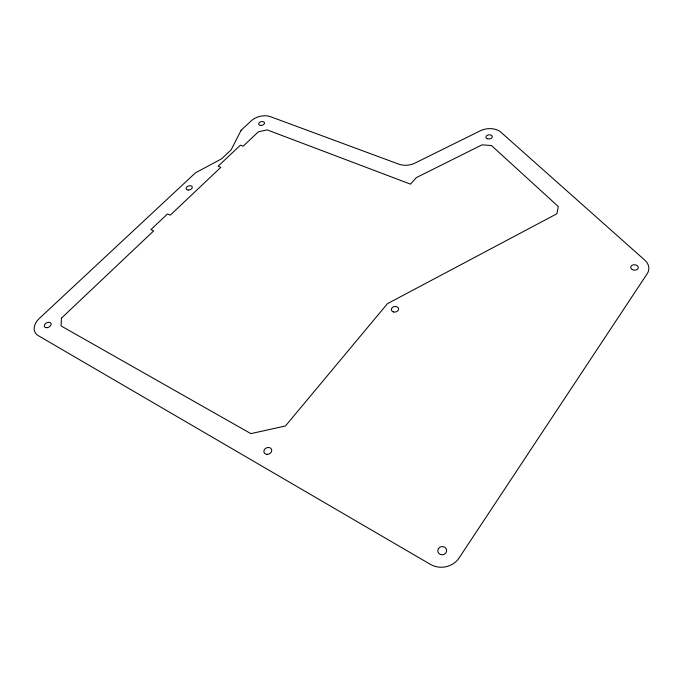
<?xml version="1.0" encoding="UTF-8"?>
<svg xmlns="http://www.w3.org/2000/svg" width="683" height="683" viewBox="0 0 683 683"><rect width="100%" height="100%" fill="white"/><g stroke="black" fill="none" stroke-linecap="round" stroke-linejoin="round"><path stroke-width="1.02" d="M61.436 318.15L61.077 325.936L250.857 433.628L285.46 425.97L387.449 303.67L556.867 213.779L558.335 206.573L491.487 145.547L482.053 144.839L416.331 177.623L410.5 184.145L267.173 129.89L258.353 131.828L243.122 146.239L240.416 145.172L218.099 166.225L220.814 167.344L170.255 215.179L167.531 213.933L150.943 229.582L153.675 230.871L61.436 318.15M241.142 130.24L231.161 149.816L221.616 158.798L195.449 172.85L39.401 318.372A16.904 11.312 -26.9 0 0 38.257 335.626L430.392 564.363A20.627 19.073 -6.2 0 0 459.113 557.934L647.211 273.704A17.664 12.687 4.3 0 0 644.701 260.061L500.929 132.229A14.915 9.733 -4.9 0 0 480.362 130.76L414.923 163.117A14.821 9.81 -8.5 0 1 398.974 164.21L270.4 116.656A13.95 8.683 -14.2 0 0 251.267 120.797L241.142 130.24M487.491 138.76A3.193 2.083 -4.9 0 0 492.289 136.745A3.193 2.083 -4.9 0 0 487.534 135.149A3.193 2.083 -4.9 0 0 487.491 138.76M393.562 311.96A3.646 2.783 -9.8 0 0 398.556 308.665A3.646 2.783 -9.8 0 0 392.768 307.205A3.646 2.783 -9.8 0 0 393.562 311.96M266.951 454.349A4.055 3.321 -24.2 0 0 271.561 449.388A4.055 3.321 -24.2 0 0 264.902 448.97A4.055 3.321 -24.2 0 0 266.951 454.349M46.905 327.703A3.628 2.425 -27 0 0 50.994 323.443A3.628 2.425 -27 0 0 45.249 323.844A3.628 2.425 -27 0 0 46.905 327.703M188.192 190.036A3.167 2.04 -18 0 0 192.239 186.937A3.167 2.04 -18 0 0 187.219 186.647A3.167 2.04 -18 0 0 188.192 190.036M260.394 125.407A2.988 1.853 -14.2 0 0 264.509 122.863A2.988 1.853 -14.2 0 0 259.873 122.231A2.988 1.853 -14.2 0 0 260.394 125.407M440.364 554.434A4.431 4.107 -6 0 0 446.614 550.225A4.431 4.107 -6 0 0 439.647 547.365A4.431 4.107 -6 0 0 440.364 554.434M632.262 269.563A3.791 2.715 4.4 0 0 638.264 267.907A3.791 2.715 4.4 0 0 632.996 264.91A3.791 2.715 4.4 0 0 632.262 269.563"/></g></svg>
